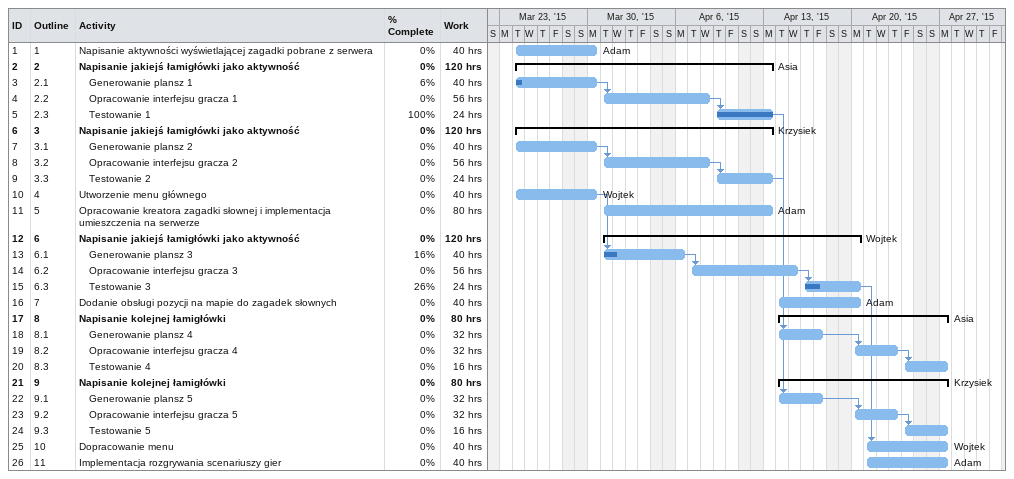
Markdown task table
| ID | WBS | Task | Start | Finish | Predecessors | Resources | % complete | Work (h) |
|---|---|---|---|---|---|---|---|---|
| 1 | 1 | Napisanie aktywności wyświetlającej zagadki pobrane z serwera | 2015-03-24 | 2015-03-30 |  | Adam | 0 | 40 |
| 2 | 2 | **Napisanie jakiejś łamigłówki jako aktywność** | 2015-03-24 | 2015-04-13 |  | Asia | 0 | 120 |
| 3 | 2.1 | Generowanie plansz 1 | 2015-03-24 | 2015-03-30 |  |  | 6 | 40 |
| 4 | 2.2 | Opracowanie interfejsu gracza 1 | 2015-03-31 | 2015-04-08 | 3 |  | 0 | 56 |
| 5 | 2.3 | Testowanie 1 | 2015-04-09 | 2015-04-13 | 4 |  | 100 | 24 |
| 6 | 3 | **Napisanie jakiejś łamigłówki jako aktywność** | 2015-03-24 | 2015-04-13 |  | Krzysiek | 0 | 120 |
| 7 | 3.1 | Generowanie plansz 2 | 2015-03-24 | 2015-03-30 |  |  | 0 | 40 |
| 8 | 3.2 | Opracowanie interfejsu gracza 2 | 2015-03-31 | 2015-04-08 | 7 |  | 0 | 56 |
| 9 | 3.3 | Testowanie 2 | 2015-04-09 | 2015-04-13 | 8 |  | 0 | 24 |
| 10 | 4 | Utworzenie menu głównego | 2015-03-24 | 2015-03-30 |  | Wojtek | 0 | 40 |
| 11 | 5 | Opracowanie kreatora zagadki słownej i implementacja umieszczenia na serwerze | 2015-03-31 | 2015-04-13 |  | Adam | 0 | 80 |
| 12 | 6 | **Napisanie jakiejś łamigłówki jako aktywność** | 2015-03-31 | 2015-04-20 |  | Wojtek | 0 | 120 |
| 13 | 6.1 | Generowanie plansz 3 | 2015-03-31 | 2015-04-06 | 10 |  | 16 | 40 |
| 14 | 6.2 | Opracowanie interfejsu gracza 3 | 2015-04-07 | 2015-04-15 | 13 |  | 0 | 56 |
| 15 | 6.3 | Testowanie 3 | 2015-04-16 | 2015-04-20 | 14 |  | 26 | 24 |
| 16 | 7 | Dodanie obsługi pozycji na mapie do zagadek słownych | 2015-04-14 | 2015-04-20 |  | Adam | 0 | 40 |
| 17 | 8 | **Napisanie kolejnej łamigłówki** | 2015-04-14 | 2015-04-27 |  | Asia | 0 | 80 |
| 18 | 8.1 | Generowanie plansz 4 | 2015-04-14 | 2015-04-17 | 5 |  | 0 | 32 |
| 19 | 8.2 | Opracowanie interfejsu gracza 4 | 2015-04-20 | 2015-04-23 | 18 |  | 0 | 32 |
| 20 | 8.3 | Testowanie 4 | 2015-04-24 | 2015-04-27 | 19 |  | 0 | 16 |
| 21 | 9 | **Napisanie kolejnej łamigłówki** | 2015-04-14 | 2015-04-27 |  | Krzysiek | 0 | 80 |
| 22 | 9.1 | Generowanie plansz 5 | 2015-04-14 | 2015-04-17 | 9 |  | 0 | 32 |
| 23 | 9.2 | Opracowanie interfejsu gracza 5 | 2015-04-20 | 2015-04-23 | 22 |  | 0 | 32 |
| 24 | 9.3 | Testowanie 5 | 2015-04-24 | 2015-04-27 | 23 |  | 0 | 16 |
| 25 | 10 | Dopracowanie menu | 2015-04-21 | 2015-04-27 | 15 | Wojtek | 0 | 40 |
| 26 | 11 | Implementacja rozgrywania scenariuszy gier | 2015-04-21 | 2015-04-27 |  | Adam | 0 | 40 |
